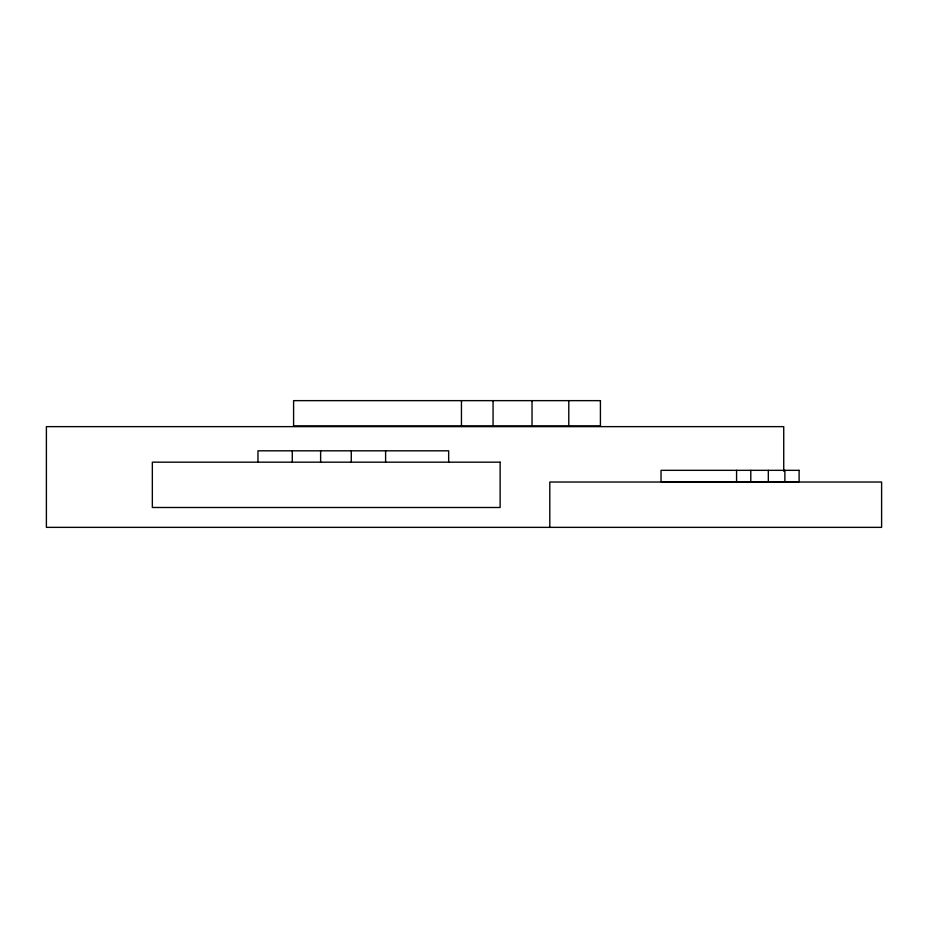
<?xml version="1.0" encoding="UTF-8"?>
<svg xmlns="http://www.w3.org/2000/svg" width="928" height="928" viewBox="0 0 928 928"><rect width="100%" height="100%" fill="white"/><g stroke="black" fill="none" stroke-linecap="round" stroke-linejoin="round"><path stroke-width="1.39" d="M784.879 470.334L784.879 481.69M783.731 471.238L783.731 426.636L46.4 426.636L46.4 527.359L881.6 527.359L881.6 482.026L549.805 482.026L549.805 527.359M768.326 470.334L768.326 481.69M750.798 470.334L750.798 481.69M736.577 470.334L736.577 481.69M568.794 400.641L568.794 425.871M532.022 400.641L532.022 425.871M493.07 400.641L493.07 425.871M461.448 400.641L461.448 425.871M448.665 462.167L448.665 450.811L257.961 450.811L257.961 462.167M385.607 450.811L385.607 462.167M351.283 450.811L351.283 462.167M320.624 450.811L320.624 462.167M292.285 450.811L292.285 462.167M600.416 400.641L293.596 400.641L293.596 425.871L600.416 425.871L600.416 400.641M500.122 462.167L152.343 462.167L152.343 507.488L500.122 507.488L500.122 462.167M799.101 470.334L661.038 470.334L661.038 481.69L799.101 481.69L799.101 470.334"/></g></svg>
